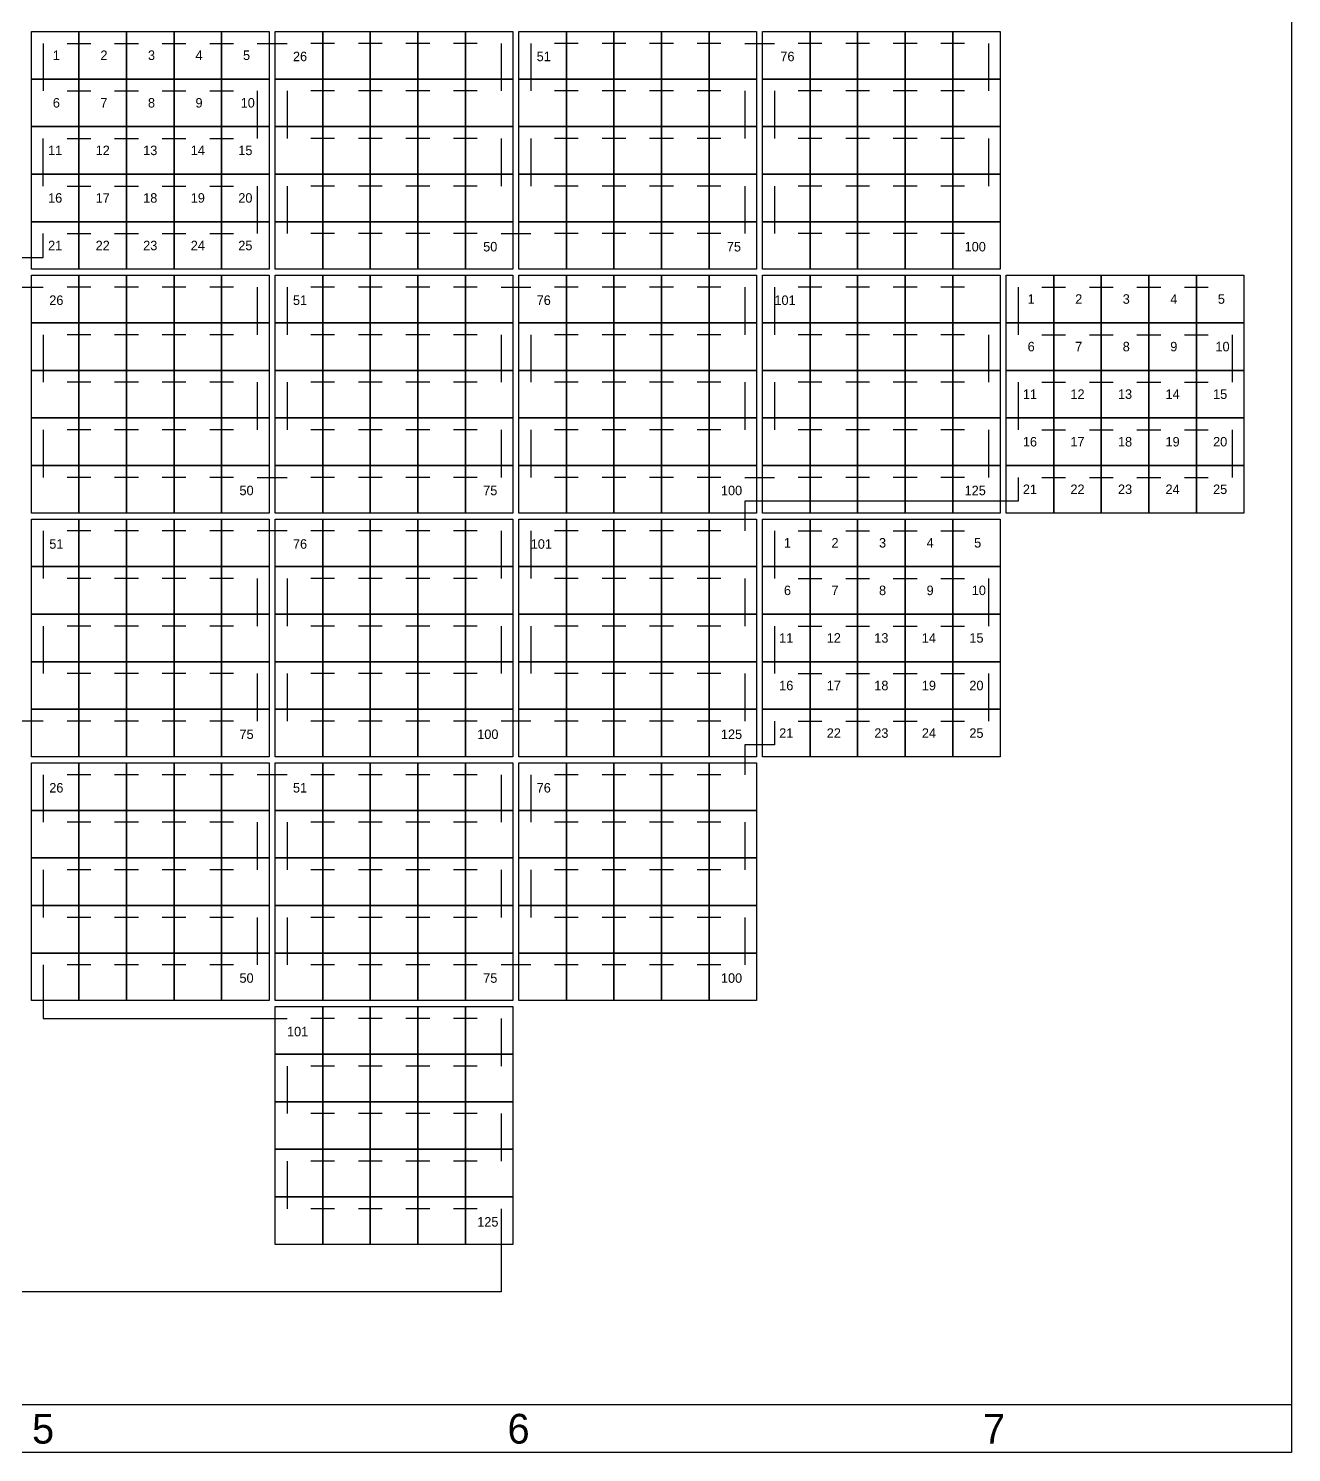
# Model space of a CAD drawing. Extents: x 100 to 385, y 110 to 290.
# Drawn here: x 278.8 to 385, y 110 to 229.8 of the extents above; entities that cross this region are included whole.
import ezdxf

# ---------------------------------------------------------------- set-up
doc = ezdxf.new("R2010")
doc.units = 0
doc.header["$LTSCALE"] = 0.2
doc.layers.add('RAHMEN', color=5, linetype='CONTINUOUS')
doc.layers.add('SIGNAL', color=7, linetype='CONTINUOUS')

# ---------------------------------------------------------------- blocks, each defined once
blk = doc.blocks.new('RAHMEN4Q')
at = {"layer": 'RAHMEN'}
for p, q in [((285, 180), (285, 0)), ((285, 4), (4, 4)), ((285, 0), (0, 0))]:
    blk.add_line(p, q, dxfattribs=at)
for s, p in [('5', (179.05, 0.75)), ('6', (219.05, 0.75)), ('7', (259.05, 0.75))]:
    blk.add_text(s, height=2.5, dxfattribs=at).set_placement(p)

msp = doc.modelspace()

# ---------------------------------------------------------------- linework, layer by layer
at = {"layer": 'SIGNAL', "color": 6, "lineweight": 30}
for p, q in [((280, 228.5), (280, 224.5)), ((282, 228.5), (284, 228.5)), ((286, 228.5), (288, 228.5)), ((290, 228.5), (292, 228.5)), ((294, 228.5), (296, 228.5)), ((298, 228.5), (300.5, 228.5)), ((304.5, 228.5), (302.5, 228.5)), ((308.5, 228.5), (306.5, 228.5)), ((312.5, 228.5), (310.5, 228.5)), ((316.5, 228.5), (314.5, 228.5)), ((318.5, 228.5), (318.5, 224.5)), ((321, 228.5), (321, 224.5)), ((325, 228.5), (323, 228.5)), ((329, 228.5), (327, 228.5)), ((333, 228.5), (331, 228.5)), ((337, 228.5), (335, 228.5)), ((339, 228.5), (341.5, 228.5)), ((345.5, 228.5), (343.5, 228.5)), ((349.5, 228.5), (347.5, 228.5)), ((353.5, 228.5), (351.5, 228.5)), ((357.5, 228.5), (355.5, 228.5)), ((359.5, 228.5), (359.5, 224.5)), ((282, 224.5), (284, 224.5)), ((286, 224.5), (288, 224.5)), ((290, 224.5), (292, 224.5)), ((294, 224.5), (296, 224.5)), ((298, 224.5), (298, 220.5)), ((300.5, 224.5), (300.5, 220.5)), ((304.5, 224.5), (302.5, 224.5)), ((308.5, 224.5), (306.5, 224.5)), ((312.5, 224.5), (310.5, 224.5)), ((316.5, 224.5), (314.5, 224.5)), ((325, 224.5), (323, 224.5)), ((329, 224.5), (327, 224.5)), ((333, 224.5), (331, 224.5)), ((337, 224.5), (335, 224.5)), ((339, 224.5), (339, 220.5)), ((341.5, 224.5), (341.5, 220.5)), ((345.5, 224.5), (343.5, 224.5)), ((349.5, 224.5), (347.5, 224.5)), ((353.5, 224.5), (351.5, 224.5)), ((357.5, 224.5), (355.5, 224.5)), ((280, 216.5), (280, 220.5)), ((282, 220.5), (284, 220.5)), ((286, 220.5), (288, 220.5)), ((290, 220.5), (292, 220.5)), ((294, 220.5), (296, 220.5)), ((304.5, 220.5), (302.5, 220.5)), ((308.5, 220.5), (306.5, 220.5)), ((312.5, 220.5), (310.5, 220.5)), ((316.5, 220.5), (314.5, 220.5)), ((318.5, 220.5), (318.5, 216.5)), ((321, 220.5), (321, 216.5)), ((325, 220.5), (323, 220.5)), ((329, 220.5), (327, 220.5)), ((333, 220.5), (331, 220.5)), ((337, 220.5), (335, 220.5)), ((345.5, 220.5), (343.5, 220.5)), ((349.5, 220.5), (347.5, 220.5)), ((353.5, 220.5), (351.5, 220.5)), ((357.5, 220.5), (355.5, 220.5)), ((359.5, 220.5), (359.5, 216.5)), ((282, 216.5), (284, 216.5)), ((286, 216.5), (288, 216.5)), ((290, 216.5), (292, 216.5)), ((294, 216.5), (296, 216.5)), ((298, 216.5), (298, 212.5)), ((300.5, 216.5), (300.5, 212.5)), ((304.5, 216.5), (302.5, 216.5)), ((308.5, 216.5), (306.5, 216.5)), ((312.5, 216.5), (310.5, 216.5)), ((316.5, 216.5), (314.5, 216.5)), ((325, 216.5), (323, 216.5)), ((329, 216.5), (327, 216.5)), ((333, 216.5), (331, 216.5)), ((337, 216.5), (335, 216.5)), ((339, 216.5), (339, 212.5)), ((341.5, 216.5), (341.5, 212.5)), ((345.5, 216.5), (343.5, 216.5)), ((349.5, 216.5), (347.5, 216.5)), ((353.5, 216.5), (351.5, 216.5)), ((357.5, 216.5), (355.5, 216.5)), ((280, 210.5), (280, 212.5)), ((282, 212.5), (284, 212.5)), ((286, 212.5), (288, 212.5)), ((290, 212.5), (292, 212.5)), ((294, 212.5), (296, 212.5)), ((304.5, 212.5), (302.5, 212.5)), ((308.5, 212.5), (306.5, 212.5)), ((312.5, 212.5), (310.5, 212.5)), ((316.5, 212.5), (314.5, 212.5)), ((318.5, 212.5), (321, 212.5)), ((325, 212.5), (323, 212.5)), ((329, 212.5), (327, 212.5)), ((333, 212.5), (331, 212.5)), ((337, 212.5), (335, 212.5)), ((345.5, 212.5), (343.5, 212.5)), ((349.5, 212.5), (347.5, 212.5)), ((353.5, 212.5), (351.5, 212.5)), ((357.5, 212.5), (355.5, 212.5)), ((257, 210.5), (280, 210.5))]:
    msp.add_line(p, q, dxfattribs=at)
at = {"layer": 'SIGNAL', "color": 3, "lineweight": 30}
for p, q in [((277.5, 208), (280, 208)), ((284, 208), (282, 208)), ((288, 208), (286, 208)), ((292, 208), (290, 208)), ((296, 208), (294, 208)), ((298, 208), (298, 204)), ((300.5, 208), (300.5, 204)), ((304.5, 208), (302.5, 208)), ((308.5, 208), (306.5, 208)), ((312.5, 208), (310.5, 208)), ((316.5, 208), (314.5, 208)), ((318.5, 208), (321, 208)), ((325, 208), (323, 208)), ((329, 208), (327, 208)), ((333, 208), (331, 208)), ((337, 208), (335, 208)), ((339, 208), (339, 204)), ((341.5, 208), (341.5, 204)), ((345.5, 208), (343.5, 208)), ((349.5, 208), (347.5, 208)), ((353.5, 208), (351.5, 208)), ((357.5, 208), (355.5, 208)), ((280, 204), (280, 200)), ((284, 204), (282, 204)), ((288, 204), (286, 204)), ((292, 204), (290, 204)), ((296, 204), (294, 204)), ((304.5, 204), (302.5, 204)), ((308.5, 204), (306.5, 204)), ((312.5, 204), (310.5, 204)), ((316.5, 204), (314.5, 204)), ((318.5, 204), (318.5, 200)), ((321, 204), (321, 200)), ((325, 204), (323, 204)), ((329, 204), (327, 204)), ((333, 204), (331, 204)), ((337, 204), (335, 204)), ((345.5, 204), (343.5, 204)), ((349.5, 204), (347.5, 204)), ((353.5, 204), (351.5, 204)), ((357.5, 204), (355.5, 204)), ((359.5, 204), (359.5, 200)), ((284, 200), (282, 200)), ((288, 200), (286, 200)), ((292, 200), (290, 200)), ((296, 200), (294, 200)), ((298, 200), (298, 196)), ((300.5, 200), (300.5, 196)), ((304.5, 200), (302.5, 200)), ((308.5, 200), (306.5, 200)), ((312.5, 200), (310.5, 200)), ((316.5, 200), (314.5, 200)), ((325, 200), (323, 200)), ((329, 200), (327, 200)), ((333, 200), (331, 200)), ((337, 200), (335, 200)), ((339, 200), (339, 196)), ((341.5, 200), (341.5, 196)), ((345.5, 200), (343.5, 200)), ((349.5, 200), (347.5, 200)), ((353.5, 200), (351.5, 200)), ((357.5, 200), (355.5, 200)), ((280, 196), (280, 192)), ((284, 196), (282, 196)), ((288, 196), (286, 196)), ((292, 196), (290, 196)), ((296, 196), (294, 196)), ((304.5, 196), (302.5, 196)), ((308.5, 196), (306.5, 196)), ((312.5, 196), (310.5, 196)), ((316.5, 196), (314.5, 196)), ((318.5, 196), (318.5, 192)), ((321, 196), (321, 192)), ((325, 196), (323, 196)), ((329, 196), (327, 196)), ((333, 196), (331, 196)), ((337, 196), (335, 196)), ((345.5, 196), (343.5, 196)), ((349.5, 196), (347.5, 196)), ((353.5, 196), (351.5, 196)), ((357.5, 196), (355.5, 196)), ((359.5, 196), (359.5, 192)), ((284, 192), (282, 192)), ((288, 192), (286, 192)), ((292, 192), (290, 192)), ((296, 192), (294, 192)), ((298, 192), (300.5, 192)), ((304.5, 192), (302.5, 192)), ((308.5, 192), (306.5, 192)), ((312.5, 192), (310.5, 192)), ((316.5, 192), (314.5, 192)), ((325, 192), (323, 192)), ((329, 192), (327, 192)), ((333, 192), (331, 192)), ((337, 192), (335, 192)), ((339, 192), (341.5, 192)), ((345.5, 192), (343.5, 192)), ((349.5, 192), (347.5, 192)), ((353.5, 192), (351.5, 192)), ((357.5, 192), (355.5, 192))]:
    msp.add_line(p, q, dxfattribs=at)
at = {"layer": 'SIGNAL', "color": 5, "lineweight": 30}
for p, q in [((362, 208), (362, 204)), ((364, 208), (366, 208)), ((368, 208), (370, 208)), ((372, 208), (374, 208)), ((376, 208), (378, 208)), ((364, 204), (366, 204)), ((368, 204), (370, 204)), ((372, 204), (374, 204)), ((376, 204), (378, 204)), ((380, 204), (380, 200)), ((362, 200), (362, 196)), ((364, 200), (366, 200)), ((368, 200), (370, 200)), ((372, 200), (374, 200)), ((376, 200), (378, 200)), ((364, 196), (366, 196)), ((368, 196), (370, 196)), ((372, 196), (374, 196)), ((376, 196), (378, 196)), ((380, 196), (380, 192)), ((362, 192), (362, 190)), ((364, 192), (366, 192)), ((368, 192), (370, 192)), ((372, 192), (374, 192)), ((376, 192), (378, 192)), ((362, 190), (339, 190)), ((339, 190), (339, 187.5)), ((280, 187.5), (280, 183.5)), ((284, 187.5), (282, 187.5)), ((288, 187.5), (286, 187.5)), ((292, 187.5), (290, 187.5)), ((296, 187.5), (294, 187.5)), ((300.5, 187.5), (298, 187.5)), ((304.5, 187.5), (302.5, 187.5)), ((308.5, 187.5), (306.5, 187.5)), ((312.5, 187.5), (310.5, 187.5)), ((316.5, 187.5), (314.5, 187.5)), ((318.5, 187.5), (318.5, 183.5)), ((321, 187.5), (321, 183.5)), ((325, 187.5), (323, 187.5)), ((329, 187.5), (327, 187.5)), ((333, 187.5), (331, 187.5)), ((337, 187.5), (335, 187.5)), ((284, 183.5), (282, 183.5)), ((288, 183.5), (286, 183.5)), ((292, 183.5), (290, 183.5)), ((296, 183.5), (294, 183.5)), ((298, 183.5), (298, 179.5)), ((300.5, 183.5), (300.5, 179.5)), ((304.5, 183.5), (302.5, 183.5)), ((308.5, 183.5), (306.5, 183.5)), ((312.5, 183.5), (310.5, 183.5)), ((316.5, 183.5), (314.5, 183.5)), ((325, 183.5), (323, 183.5)), ((329, 183.5), (327, 183.5)), ((333, 183.5), (331, 183.5)), ((337, 183.5), (335, 183.5)), ((339, 183.5), (339, 179.5)), ((280, 179.5), (280, 175.5)), ((284, 179.5), (282, 179.5)), ((288, 179.5), (286, 179.5)), ((292, 179.5), (290, 179.5)), ((296, 179.5), (294, 179.5)), ((304.5, 179.5), (302.5, 179.5)), ((308.5, 179.5), (306.5, 179.5)), ((312.5, 179.5), (310.5, 179.5)), ((316.5, 179.5), (314.5, 179.5)), ((318.5, 179.5), (318.5, 175.5)), ((321, 179.5), (321, 175.5)), ((325, 179.5), (323, 179.5)), ((329, 179.5), (327, 179.5)), ((333, 179.5), (331, 179.5)), ((337, 179.5), (335, 179.5)), ((284, 175.5), (282, 175.5)), ((288, 175.5), (286, 175.5)), ((292, 175.5), (290, 175.5)), ((296, 175.5), (294, 175.5)), ((298, 175.5), (298, 171.5)), ((300.5, 175.5), (300.5, 171.5)), ((304.5, 175.5), (302.5, 175.5)), ((308.5, 175.5), (306.5, 175.5)), ((312.5, 175.5), (310.5, 175.5)), ((316.5, 175.5), (314.5, 175.5)), ((325, 175.5), (323, 175.5)), ((329, 175.5), (327, 175.5)), ((333, 175.5), (331, 175.5)), ((337, 175.5), (335, 175.5)), ((339, 175.5), (339, 171.5)), ((280, 171.5), (277.5, 171.5)), ((284, 171.5), (282, 171.5)), ((288, 171.5), (286, 171.5)), ((292, 171.5), (290, 171.5)), ((296, 171.5), (294, 171.5)), ((304.5, 171.5), (302.5, 171.5)), ((308.5, 171.5), (306.5, 171.5)), ((312.5, 171.5), (310.5, 171.5)), ((316.5, 171.5), (314.5, 171.5)), ((321, 171.5), (318.5, 171.5)), ((325, 171.5), (323, 171.5)), ((329, 171.5), (327, 171.5)), ((333, 171.5), (331, 171.5)), ((337, 171.5), (335, 171.5))]:
    msp.add_line(p, q, dxfattribs=at)
at = {"layer": 'SIGNAL', "color": 4, "lineweight": 30}
for p, q in [((341.5, 187.5), (341.5, 183.5)), ((343.5, 187.5), (345.5, 187.5)), ((347.5, 187.5), (349.5, 187.5)), ((351.5, 187.5), (353.5, 187.5)), ((355.5, 187.5), (357.5, 187.5)), ((343.5, 183.5), (345.5, 183.5)), ((347.5, 183.5), (349.5, 183.5)), ((351.5, 183.5), (353.5, 183.5)), ((355.5, 183.5), (357.5, 183.5)), ((359.5, 183.5), (359.5, 179.5)), ((341.5, 179.5), (341.5, 175.5)), ((343.5, 179.5), (345.5, 179.5)), ((347.5, 179.5), (349.5, 179.5)), ((351.5, 179.5), (353.5, 179.5)), ((355.5, 179.5), (357.5, 179.5)), ((343.5, 175.5), (345.5, 175.5)), ((347.5, 175.5), (349.5, 175.5)), ((351.5, 175.5), (353.5, 175.5)), ((355.5, 175.5), (357.5, 175.5)), ((359.5, 175.5), (359.5, 171.5)), ((341.5, 171.5), (341.5, 169.5)), ((343.5, 171.5), (345.5, 171.5)), ((347.5, 171.5), (349.5, 171.5)), ((351.5, 171.5), (353.5, 171.5)), ((355.5, 171.5), (357.5, 171.5)), ((341.5, 169.5), (339, 169.5)), ((339, 169.5), (339, 167)), ((280, 167), (280, 163)), ((284, 167), (282, 167)), ((288, 167), (286, 167)), ((292, 167), (290, 167)), ((296, 167), (294, 167)), ((300.5, 167), (298, 167)), ((304.5, 167), (302.5, 167)), ((308.5, 167), (306.5, 167)), ((312.5, 167), (310.5, 167)), ((316.5, 167), (314.5, 167)), ((318.5, 167), (318.5, 163)), ((321, 167), (321, 163)), ((325, 167), (323, 167)), ((329, 167), (327, 167)), ((333, 167), (331, 167)), ((337, 167), (335, 167)), ((284, 163), (282, 163)), ((288, 163), (286, 163)), ((292, 163), (290, 163)), ((296, 163), (294, 163)), ((298, 163), (298, 159)), ((300.5, 163), (300.5, 159)), ((304.5, 163), (302.5, 163)), ((308.5, 163), (306.5, 163)), ((312.5, 163), (310.5, 163)), ((316.5, 163), (314.5, 163)), ((325, 163), (323, 163)), ((329, 163), (327, 163)), ((333, 163), (331, 163)), ((337, 163), (335, 163)), ((339, 163), (339, 159)), ((280, 159), (280, 155)), ((284, 159), (282, 159)), ((288, 159), (286, 159)), ((292, 159), (290, 159)), ((296, 159), (294, 159)), ((304.5, 159), (302.5, 159)), ((308.5, 159), (306.5, 159)), ((312.5, 159), (310.5, 159)), ((316.5, 159), (314.5, 159)), ((318.5, 159), (318.5, 155)), ((321, 159), (321, 155)), ((325, 159), (323, 159)), ((329, 159), (327, 159)), ((333, 159), (331, 159)), ((337, 159), (335, 159)), ((284, 155), (282, 155)), ((288, 155), (286, 155)), ((292, 155), (290, 155)), ((296, 155), (294, 155)), ((298, 155), (298, 151)), ((300.5, 155), (300.5, 151)), ((304.5, 155), (302.5, 155)), ((308.5, 155), (306.5, 155)), ((312.5, 155), (310.5, 155)), ((316.5, 155), (314.5, 155)), ((325, 155), (323, 155)), ((329, 155), (327, 155)), ((333, 155), (331, 155)), ((337, 155), (335, 155)), ((339, 155), (339, 151)), ((280, 151), (280, 146.5)), ((284, 151), (282, 151)), ((288, 151), (286, 151)), ((292, 151), (290, 151)), ((296, 151), (294, 151)), ((304.5, 151), (302.5, 151)), ((308.5, 151), (306.5, 151)), ((312.5, 151), (310.5, 151)), ((316.5, 151), (314.5, 151)), ((321, 151), (318.5, 151)), ((325, 151), (323, 151)), ((329, 151), (327, 151)), ((333, 151), (331, 151)), ((337, 151), (335, 151)), ((280, 146.5), (300.5, 146.5)), ((304.5, 146.5), (302.5, 146.5)), ((308.5, 146.5), (306.5, 146.5)), ((312.5, 146.5), (310.5, 146.5)), ((316.5, 146.5), (314.5, 146.5)), ((318.5, 146.5), (318.5, 142.5)), ((300.5, 142.5), (300.5, 138.5)), ((304.5, 142.5), (302.5, 142.5)), ((308.5, 142.5), (306.5, 142.5)), ((312.5, 142.5), (310.5, 142.5)), ((316.5, 142.5), (314.5, 142.5)), ((304.5, 138.5), (302.5, 138.5)), ((308.5, 138.5), (306.5, 138.5)), ((312.5, 138.5), (310.5, 138.5)), ((316.5, 138.5), (314.5, 138.5)), ((318.5, 138.5), (318.5, 134.5)), ((300.5, 134.5), (300.5, 130.5)), ((304.5, 134.5), (302.5, 134.5)), ((308.5, 134.5), (306.5, 134.5)), ((312.5, 134.5), (310.5, 134.5)), ((316.5, 134.5), (314.5, 134.5)), ((304.5, 130.5), (302.5, 130.5)), ((308.5, 130.5), (306.5, 130.5)), ((312.5, 130.5), (310.5, 130.5)), ((316.5, 130.5), (314.5, 130.5)), ((318.5, 130.5), (318.5, 123.5)), ((318.5, 123.5), (257, 123.5))]:
    msp.add_line(p, q, dxfattribs=at)
at = {"layer": 'SIGNAL', "lineweight": 30}
for points in [[(279, 229.5), (283, 229.5), (283, 225.5), (279, 225.5)], [(283, 229.5), (287, 229.5), (287, 225.5), (283, 225.5)], [(287, 229.5), (291, 229.5), (291, 225.5), (287, 225.5)], [(291, 229.5), (295, 229.5), (295, 225.5), (291, 225.5)], [(295, 229.5), (299, 229.5), (299, 225.5), (295, 225.5)], [(299.5, 229.5), (303.5, 229.5), (303.5, 225.5), (299.5, 225.5)], [(303.5, 229.5), (307.5, 229.5), (307.5, 225.5), (303.5, 225.5)], [(307.5, 229.5), (311.5, 229.5), (311.5, 225.5), (307.5, 225.5)], [(311.5, 229.5), (315.5, 229.5), (315.5, 225.5), (311.5, 225.5)], [(315.5, 229.5), (319.5, 229.5), (319.5, 225.5), (315.5, 225.5)], [(320, 229.5), (324, 229.5), (324, 225.5), (320, 225.5)], [(324, 229.5), (328, 229.5), (328, 225.5), (324, 225.5)], [(328, 229.5), (332, 229.5), (332, 225.5), (328, 225.5)], [(332, 229.5), (336, 229.5), (336, 225.5), (332, 225.5)], [(336, 229.5), (340, 229.5), (340, 225.5), (336, 225.5)], [(340.5, 229.5), (344.5, 229.5), (344.5, 225.5), (340.5, 225.5)], [(344.5, 229.5), (348.5, 229.5), (348.5, 225.5), (344.5, 225.5)], [(348.5, 229.5), (352.5, 229.5), (352.5, 225.5), (348.5, 225.5)], [(352.5, 229.5), (356.5, 229.5), (356.5, 225.5), (352.5, 225.5)], [(356.5, 229.5), (360.5, 229.5), (360.5, 225.5), (356.5, 225.5)], [(279, 225.5), (283, 225.5), (283, 221.5), (279, 221.5)], [(283, 225.5), (287, 225.5), (287, 221.5), (283, 221.5)], [(287, 225.5), (291, 225.5), (291, 221.5), (287, 221.5)], [(291, 225.5), (295, 225.5), (295, 221.5), (291, 221.5)], [(295, 225.5), (299, 225.5), (299, 221.5), (295, 221.5)], [(299.5, 225.5), (303.5, 225.5), (303.5, 221.5), (299.5, 221.5)], [(303.5, 225.5), (307.5, 225.5), (307.5, 221.5), (303.5, 221.5)], [(307.5, 225.5), (311.5, 225.5), (311.5, 221.5), (307.5, 221.5)], [(311.5, 225.5), (315.5, 225.5), (315.5, 221.5), (311.5, 221.5)], [(315.5, 225.5), (319.5, 225.5), (319.5, 221.5), (315.5, 221.5)], [(320, 225.5), (324, 225.5), (324, 221.5), (320, 221.5)], [(324, 225.5), (328, 225.5), (328, 221.5), (324, 221.5)], [(328, 225.5), (332, 225.5), (332, 221.5), (328, 221.5)], [(332, 225.5), (336, 225.5), (336, 221.5), (332, 221.5)], [(336, 225.5), (340, 225.5), (340, 221.5), (336, 221.5)], [(340.5, 225.5), (344.5, 225.5), (344.5, 221.5), (340.5, 221.5)], [(344.5, 225.5), (348.5, 225.5), (348.5, 221.5), (344.5, 221.5)], [(348.5, 225.5), (352.5, 225.5), (352.5, 221.5), (348.5, 221.5)], [(352.5, 225.5), (356.5, 225.5), (356.5, 221.5), (352.5, 221.5)], [(356.5, 225.5), (360.5, 225.5), (360.5, 221.5), (356.5, 221.5)], [(279, 221.5), (283, 221.5), (283, 217.5), (279, 217.5)], [(283, 221.5), (287, 221.5), (287, 217.5), (283, 217.5)], [(287, 221.5), (291, 221.5), (291, 217.5), (287, 217.5)], [(291, 221.5), (295, 221.5), (295, 217.5), (291, 217.5)], [(295, 221.5), (299, 221.5), (299, 217.5), (295, 217.5)], [(299.5, 221.5), (303.5, 221.5), (303.5, 217.5), (299.5, 217.5)], [(303.5, 221.5), (307.5, 221.5), (307.5, 217.5), (303.5, 217.5)], [(307.5, 221.5), (311.5, 221.5), (311.5, 217.5), (307.5, 217.5)], [(311.5, 221.5), (315.5, 221.5), (315.5, 217.5), (311.5, 217.5)], [(315.5, 221.5), (319.5, 221.5), (319.5, 217.5), (315.5, 217.5)], [(320, 221.5), (324, 221.5), (324, 217.5), (320, 217.5)], [(324, 221.5), (328, 221.5), (328, 217.5), (324, 217.5)], [(328, 221.5), (332, 221.5), (332, 217.5), (328, 217.5)], [(332, 221.5), (336, 221.5), (336, 217.5), (332, 217.5)], [(336, 221.5), (340, 221.5), (340, 217.5), (336, 217.5)], [(340.5, 221.5), (344.5, 221.5), (344.5, 217.5), (340.5, 217.5)], [(344.5, 221.5), (348.5, 221.5), (348.5, 217.5), (344.5, 217.5)], [(348.5, 221.5), (352.5, 221.5), (352.5, 217.5), (348.5, 217.5)], [(352.5, 221.5), (356.5, 221.5), (356.5, 217.5), (352.5, 217.5)], [(356.5, 221.5), (360.5, 221.5), (360.5, 217.5), (356.5, 217.5)], [(279, 217.5), (283, 217.5), (283, 213.5), (279, 213.5)], [(283, 217.5), (287, 217.5), (287, 213.5), (283, 213.5)], [(287, 217.5), (291, 217.5), (291, 213.5), (287, 213.5)], [(291, 217.5), (295, 217.5), (295, 213.5), (291, 213.5)], [(295, 217.5), (299, 217.5), (299, 213.5), (295, 213.5)], [(299.5, 217.5), (303.5, 217.5), (303.5, 213.5), (299.5, 213.5)], [(303.5, 217.5), (307.5, 217.5), (307.5, 213.5), (303.5, 213.5)], [(307.5, 217.5), (311.5, 217.5), (311.5, 213.5), (307.5, 213.5)], [(311.5, 217.5), (315.5, 217.5), (315.5, 213.5), (311.5, 213.5)], [(315.5, 217.5), (319.5, 217.5), (319.5, 213.5), (315.5, 213.5)], [(320, 217.5), (324, 217.5), (324, 213.5), (320, 213.5)], [(324, 217.5), (328, 217.5), (328, 213.5), (324, 213.5)], [(328, 217.5), (332, 217.5), (332, 213.5), (328, 213.5)], [(332, 217.5), (336, 217.5), (336, 213.5), (332, 213.5)], [(336, 217.5), (340, 217.5), (340, 213.5), (336, 213.5)], [(340.5, 217.5), (344.5, 217.5), (344.5, 213.5), (340.5, 213.5)], [(344.5, 217.5), (348.5, 217.5), (348.5, 213.5), (344.5, 213.5)], [(348.5, 217.5), (352.5, 217.5), (352.5, 213.5), (348.5, 213.5)], [(352.5, 217.5), (356.5, 217.5), (356.5, 213.5), (352.5, 213.5)], [(356.5, 217.5), (360.5, 217.5), (360.5, 213.5), (356.5, 213.5)], [(279, 213.5), (283, 213.5), (283, 209.5), (279, 209.5)], [(283, 213.5), (287, 213.5), (287, 209.5), (283, 209.5)], [(287, 213.5), (291, 213.5), (291, 209.5), (287, 209.5)], [(291, 213.5), (295, 213.5), (295, 209.5), (291, 209.5)], [(295, 213.5), (299, 213.5), (299, 209.5), (295, 209.5)], [(299.5, 213.5), (303.5, 213.5), (303.5, 209.5), (299.5, 209.5)], [(303.5, 213.5), (307.5, 213.5), (307.5, 209.5), (303.5, 209.5)], [(307.5, 213.5), (311.5, 213.5), (311.5, 209.5), (307.5, 209.5)], [(311.5, 213.5), (315.5, 213.5), (315.5, 209.5), (311.5, 209.5)], [(315.5, 213.5), (319.5, 213.5), (319.5, 209.5), (315.5, 209.5)], [(320, 213.5), (324, 213.5), (324, 209.5), (320, 209.5)], [(324, 213.5), (328, 213.5), (328, 209.5), (324, 209.5)], [(328, 213.5), (332, 213.5), (332, 209.5), (328, 209.5)], [(332, 213.5), (336, 213.5), (336, 209.5), (332, 209.5)], [(336, 213.5), (340, 213.5), (340, 209.5), (336, 209.5)], [(340.5, 213.5), (344.5, 213.5), (344.5, 209.5), (340.5, 209.5)], [(344.5, 213.5), (348.5, 213.5), (348.5, 209.5), (344.5, 209.5)], [(348.5, 213.5), (352.5, 213.5), (352.5, 209.5), (348.5, 209.5)], [(352.5, 213.5), (356.5, 213.5), (356.5, 209.5), (352.5, 209.5)], [(356.5, 213.5), (360.5, 213.5), (360.5, 209.5), (356.5, 209.5)], [(279, 209), (283, 209), (283, 205), (279, 205)], [(283, 209), (287, 209), (287, 205), (283, 205)], [(287, 209), (291, 209), (291, 205), (287, 205)], [(291, 209), (295, 209), (295, 205), (291, 205)], [(295, 209), (299, 209), (299, 205), (295, 205)], [(299.5, 209), (303.5, 209), (303.5, 205), (299.5, 205)], [(303.5, 209), (307.5, 209), (307.5, 205), (303.5, 205)], [(307.5, 209), (311.5, 209), (311.5, 205), (307.5, 205)], [(311.5, 209), (315.5, 209), (315.5, 205), (311.5, 205)], [(315.5, 209), (319.5, 209), (319.5, 205), (315.5, 205)], [(320, 209), (324, 209), (324, 205), (320, 205)], [(324, 209), (328, 209), (328, 205), (324, 205)], [(328, 209), (332, 209), (332, 205), (328, 205)], [(332, 209), (336, 209), (336, 205), (332, 205)], [(336, 209), (340, 209), (340, 205), (336, 205)], [(340.5, 209), (344.5, 209), (344.5, 205), (340.5, 205)], [(344.5, 209), (348.5, 209), (348.5, 205), (344.5, 205)], [(348.5, 209), (352.5, 209), (352.5, 205), (348.5, 205)], [(352.5, 209), (356.5, 209), (356.5, 205), (352.5, 205)], [(356.5, 209), (360.5, 209), (360.5, 205), (356.5, 205)], [(361, 209), (365, 209), (365, 205), (361, 205)], [(365, 209), (369, 209), (369, 205), (365, 205)], [(369, 209), (373, 209), (373, 205), (369, 205)], [(373, 209), (377, 209), (377, 205), (373, 205)], [(377, 209), (381, 209), (381, 205), (377, 205)], [(279, 205), (283, 205), (283, 201), (279, 201)], [(283, 205), (287, 205), (287, 201), (283, 201)], [(287, 205), (291, 205), (291, 201), (287, 201)], [(291, 205), (295, 205), (295, 201), (291, 201)], [(295, 205), (299, 205), (299, 201), (295, 201)], [(299.5, 205), (303.5, 205), (303.5, 201), (299.5, 201)], [(303.5, 205), (307.5, 205), (307.5, 201), (303.5, 201)], [(307.5, 205), (311.5, 205), (311.5, 201), (307.5, 201)], [(311.5, 205), (315.5, 205), (315.5, 201), (311.5, 201)], [(315.5, 205), (319.5, 205), (319.5, 201), (315.5, 201)], [(320, 205), (324, 205), (324, 201), (320, 201)], [(324, 205), (328, 205), (328, 201), (324, 201)], [(328, 205), (332, 205), (332, 201), (328, 201)], [(332, 205), (336, 205), (336, 201), (332, 201)], [(336, 205), (340, 205), (340, 201), (336, 201)], [(340.5, 205), (344.5, 205), (344.5, 201), (340.5, 201)], [(344.5, 205), (348.5, 205), (348.5, 201), (344.5, 201)], [(348.5, 205), (352.5, 205), (352.5, 201), (348.5, 201)], [(352.5, 205), (356.5, 205), (356.5, 201), (352.5, 201)], [(356.5, 205), (360.5, 205), (360.5, 201), (356.5, 201)], [(361, 205), (365, 205), (365, 201), (361, 201)], [(365, 205), (369, 205), (369, 201), (365, 201)], [(369, 205), (373, 205), (373, 201), (369, 201)], [(373, 205), (377, 205), (377, 201), (373, 201)], [(377, 205), (381, 205), (381, 201), (377, 201)], [(279, 201), (283, 201), (283, 197), (279, 197)], [(283, 201), (287, 201), (287, 197), (283, 197)], [(287, 201), (291, 201), (291, 197), (287, 197)], [(291, 201), (295, 201), (295, 197), (291, 197)], [(295, 201), (299, 201), (299, 197), (295, 197)], [(299.5, 201), (303.5, 201), (303.5, 197), (299.5, 197)], [(303.5, 201), (307.5, 201), (307.5, 197), (303.5, 197)], [(307.5, 201), (311.5, 201), (311.5, 197), (307.5, 197)], [(311.5, 201), (315.5, 201), (315.5, 197), (311.5, 197)], [(315.5, 201), (319.5, 201), (319.5, 197), (315.5, 197)], [(320, 201), (324, 201), (324, 197), (320, 197)], [(324, 201), (328, 201), (328, 197), (324, 197)], [(328, 201), (332, 201), (332, 197), (328, 197)], [(332, 201), (336, 201), (336, 197), (332, 197)], [(336, 201), (340, 201), (340, 197), (336, 197)], [(340.5, 201), (344.5, 201), (344.5, 197), (340.5, 197)], [(344.5, 201), (348.5, 201), (348.5, 197), (344.5, 197)], [(348.5, 201), (352.5, 201), (352.5, 197), (348.5, 197)], [(352.5, 201), (356.5, 201), (356.5, 197), (352.5, 197)], [(356.5, 201), (360.5, 201), (360.5, 197), (356.5, 197)], [(361, 201), (365, 201), (365, 197), (361, 197)], [(365, 201), (369, 201), (369, 197), (365, 197)], [(369, 201), (373, 201), (373, 197), (369, 197)], [(373, 201), (377, 201), (377, 197), (373, 197)], [(377, 201), (381, 201), (381, 197), (377, 197)], [(279, 197), (283, 197), (283, 193), (279, 193)], [(283, 197), (287, 197), (287, 193), (283, 193)], [(287, 197), (291, 197), (291, 193), (287, 193)], [(291, 197), (295, 197), (295, 193), (291, 193)], [(295, 197), (299, 197), (299, 193), (295, 193)], [(299.5, 197), (303.5, 197), (303.5, 193), (299.5, 193)], [(303.5, 197), (307.5, 197), (307.5, 193), (303.5, 193)], [(307.5, 197), (311.5, 197), (311.5, 193), (307.5, 193)], [(311.5, 197), (315.5, 197), (315.5, 193), (311.5, 193)], [(315.5, 197), (319.5, 197), (319.5, 193), (315.5, 193)], [(320, 197), (324, 197), (324, 193), (320, 193)], [(324, 197), (328, 197), (328, 193), (324, 193)], [(328, 197), (332, 197), (332, 193), (328, 193)], [(332, 197), (336, 197), (336, 193), (332, 193)], [(336, 197), (340, 197), (340, 193), (336, 193)], [(340.5, 197), (344.5, 197), (344.5, 193), (340.5, 193)], [(344.5, 197), (348.5, 197), (348.5, 193), (344.5, 193)], [(348.5, 197), (352.5, 197), (352.5, 193), (348.5, 193)], [(352.5, 197), (356.5, 197), (356.5, 193), (352.5, 193)], [(356.5, 197), (360.5, 197), (360.5, 193), (356.5, 193)], [(361, 197), (365, 197), (365, 193), (361, 193)], [(365, 197), (369, 197), (369, 193), (365, 193)], [(369, 197), (373, 197), (373, 193), (369, 193)], [(373, 197), (377, 197), (377, 193), (373, 193)], [(377, 197), (381, 197), (381, 193), (377, 193)], [(279, 193), (283, 193), (283, 189), (279, 189)], [(283, 193), (287, 193), (287, 189), (283, 189)], [(287, 193), (291, 193), (291, 189), (287, 189)], [(291, 193), (295, 193), (295, 189), (291, 189)], [(295, 193), (299, 193), (299, 189), (295, 189)], [(299.5, 193), (303.5, 193), (303.5, 189), (299.5, 189)], [(303.5, 193), (307.5, 193), (307.5, 189), (303.5, 189)], [(307.5, 193), (311.5, 193), (311.5, 189), (307.5, 189)], [(311.5, 193), (315.5, 193), (315.5, 189), (311.5, 189)], [(315.5, 193), (319.5, 193), (319.5, 189), (315.5, 189)], [(320, 193), (324, 193), (324, 189), (320, 189)], [(324, 193), (328, 193), (328, 189), (324, 189)], [(328, 193), (332, 193), (332, 189), (328, 189)], [(332, 193), (336, 193), (336, 189), (332, 189)], [(336, 193), (340, 193), (340, 189), (336, 189)], [(340.5, 193), (344.5, 193), (344.5, 189), (340.5, 189)], [(344.5, 193), (348.5, 193), (348.5, 189), (344.5, 189)], [(348.5, 193), (352.5, 193), (352.5, 189), (348.5, 189)], [(352.5, 193), (356.5, 193), (356.5, 189), (352.5, 189)], [(356.5, 193), (360.5, 193), (360.5, 189), (356.5, 189)], [(361, 193), (365, 193), (365, 189), (361, 189)], [(365, 193), (369, 193), (369, 189), (365, 189)], [(369, 193), (373, 193), (373, 189), (369, 189)], [(373, 193), (377, 193), (377, 189), (373, 189)], [(377, 193), (381, 193), (381, 189), (377, 189)], [(279, 188.5), (283, 188.5), (283, 184.5), (279, 184.5)], [(283, 188.5), (287, 188.5), (287, 184.5), (283, 184.5)], [(287, 188.5), (291, 188.5), (291, 184.5), (287, 184.5)], [(291, 188.5), (295, 188.5), (295, 184.5), (291, 184.5)], [(295, 188.5), (299, 188.5), (299, 184.5), (295, 184.5)], [(299.5, 188.5), (303.5, 188.5), (303.5, 184.5), (299.5, 184.5)], [(303.5, 188.5), (307.5, 188.5), (307.5, 184.5), (303.5, 184.5)], [(307.5, 188.5), (311.5, 188.5), (311.5, 184.5), (307.5, 184.5)], [(311.5, 188.5), (315.5, 188.5), (315.5, 184.5), (311.5, 184.5)], [(315.5, 188.5), (319.5, 188.5), (319.5, 184.5), (315.5, 184.5)], [(320, 188.5), (324, 188.5), (324, 184.5), (320, 184.5)], [(324, 188.5), (328, 188.5), (328, 184.5), (324, 184.5)], [(328, 188.5), (332, 188.5), (332, 184.5), (328, 184.5)], [(332, 188.5), (336, 188.5), (336, 184.5), (332, 184.5)], [(336, 188.5), (340, 188.5), (340, 184.5), (336, 184.5)], [(340.5, 188.5), (344.5, 188.5), (344.5, 184.5), (340.5, 184.5)], [(344.5, 188.5), (348.5, 188.5), (348.5, 184.5), (344.5, 184.5)], [(348.5, 188.5), (352.5, 188.5), (352.5, 184.5), (348.5, 184.5)], [(352.5, 188.5), (356.5, 188.5), (356.5, 184.5), (352.5, 184.5)], [(356.5, 188.5), (360.5, 188.5), (360.5, 184.5), (356.5, 184.5)], [(279, 184.5), (283, 184.5), (283, 180.5), (279, 180.5)], [(283, 184.5), (287, 184.5), (287, 180.5), (283, 180.5)], [(287, 184.5), (291, 184.5), (291, 180.5), (287, 180.5)], [(291, 184.5), (295, 184.5), (295, 180.5), (291, 180.5)], [(295, 184.5), (299, 184.5), (299, 180.5), (295, 180.5)], [(299.5, 184.5), (303.5, 184.5), (303.5, 180.5), (299.5, 180.5)], [(303.5, 184.5), (307.5, 184.5), (307.5, 180.5), (303.5, 180.5)], [(307.5, 184.5), (311.5, 184.5), (311.5, 180.5), (307.5, 180.5)], [(311.5, 184.5), (315.5, 184.5), (315.5, 180.5), (311.5, 180.5)], [(315.5, 184.5), (319.5, 184.5), (319.5, 180.5), (315.5, 180.5)], [(320, 184.5), (324, 184.5), (324, 180.5), (320, 180.5)], [(324, 184.5), (328, 184.5), (328, 180.5), (324, 180.5)], [(328, 184.5), (332, 184.5), (332, 180.5), (328, 180.5)], [(332, 184.5), (336, 184.5), (336, 180.5), (332, 180.5)], [(336, 184.5), (340, 184.5), (340, 180.5), (336, 180.5)], [(340.5, 184.5), (344.5, 184.5), (344.5, 180.5), (340.5, 180.5)], [(344.5, 184.5), (348.5, 184.5), (348.5, 180.5), (344.5, 180.5)], [(348.5, 184.5), (352.5, 184.5), (352.5, 180.5), (348.5, 180.5)], [(352.5, 184.5), (356.5, 184.5), (356.5, 180.5), (352.5, 180.5)], [(356.5, 184.5), (360.5, 184.5), (360.5, 180.5), (356.5, 180.5)], [(279, 180.5), (283, 180.5), (283, 176.5), (279, 176.5)], [(283, 180.5), (287, 180.5), (287, 176.5), (283, 176.5)], [(287, 180.5), (291, 180.5), (291, 176.5), (287, 176.5)], [(291, 180.5), (295, 180.5), (295, 176.5), (291, 176.5)], [(295, 180.5), (299, 180.5), (299, 176.5), (295, 176.5)], [(299.5, 180.5), (303.5, 180.5), (303.5, 176.5), (299.5, 176.5)], [(303.5, 180.5), (307.5, 180.5), (307.5, 176.5), (303.5, 176.5)], [(307.5, 180.5), (311.5, 180.5), (311.5, 176.5), (307.5, 176.5)], [(311.5, 180.5), (315.5, 180.5), (315.5, 176.5), (311.5, 176.5)], [(315.5, 180.5), (319.5, 180.5), (319.5, 176.5), (315.5, 176.5)], [(320, 180.5), (324, 180.5), (324, 176.5), (320, 176.5)], [(324, 180.5), (328, 180.5), (328, 176.5), (324, 176.5)], [(328, 180.5), (332, 180.5), (332, 176.5), (328, 176.5)], [(332, 180.5), (336, 180.5), (336, 176.5), (332, 176.5)], [(336, 180.5), (340, 180.5), (340, 176.5), (336, 176.5)], [(340.5, 180.5), (344.5, 180.5), (344.5, 176.5), (340.5, 176.5)], [(344.5, 180.5), (348.5, 180.5), (348.5, 176.5), (344.5, 176.5)], [(348.5, 180.5), (352.5, 180.5), (352.5, 176.5), (348.5, 176.5)], [(352.5, 180.5), (356.5, 180.5), (356.5, 176.5), (352.5, 176.5)], [(356.5, 180.5), (360.5, 180.5), (360.5, 176.5), (356.5, 176.5)], [(279, 176.5), (283, 176.5), (283, 172.5), (279, 172.5)], [(283, 176.5), (287, 176.5), (287, 172.5), (283, 172.5)], [(287, 176.5), (291, 176.5), (291, 172.5), (287, 172.5)], [(291, 176.5), (295, 176.5), (295, 172.5), (291, 172.5)], [(295, 176.5), (299, 176.5), (299, 172.5), (295, 172.5)], [(299.5, 176.5), (303.5, 176.5), (303.5, 172.5), (299.5, 172.5)], [(303.5, 176.5), (307.5, 176.5), (307.5, 172.5), (303.5, 172.5)], [(307.5, 176.5), (311.5, 176.5), (311.5, 172.5), (307.5, 172.5)], [(311.5, 176.5), (315.5, 176.5), (315.5, 172.5), (311.5, 172.5)], [(315.5, 176.5), (319.5, 176.5), (319.5, 172.5), (315.5, 172.5)], [(320, 176.5), (324, 176.5), (324, 172.5), (320, 172.5)], [(324, 176.5), (328, 176.5), (328, 172.5), (324, 172.5)], [(328, 176.5), (332, 176.5), (332, 172.5), (328, 172.5)], [(332, 176.5), (336, 176.5), (336, 172.5), (332, 172.5)], [(336, 176.5), (340, 176.5), (340, 172.5), (336, 172.5)], [(340.5, 176.5), (344.5, 176.5), (344.5, 172.5), (340.5, 172.5)], [(344.5, 176.5), (348.5, 176.5), (348.5, 172.5), (344.5, 172.5)], [(348.5, 176.5), (352.5, 176.5), (352.5, 172.5), (348.5, 172.5)], [(352.5, 176.5), (356.5, 176.5), (356.5, 172.5), (352.5, 172.5)], [(356.5, 176.5), (360.5, 176.5), (360.5, 172.5), (356.5, 172.5)], [(279, 172.5), (283, 172.5), (283, 168.5), (279, 168.5)], [(283, 172.5), (287, 172.5), (287, 168.5), (283, 168.5)], [(287, 172.5), (291, 172.5), (291, 168.5), (287, 168.5)], [(291, 172.5), (295, 172.5), (295, 168.5), (291, 168.5)], [(295, 172.5), (299, 172.5), (299, 168.5), (295, 168.5)], [(299.5, 172.5), (303.5, 172.5), (303.5, 168.5), (299.5, 168.5)], [(303.5, 172.5), (307.5, 172.5), (307.5, 168.5), (303.5, 168.5)], [(307.5, 172.5), (311.5, 172.5), (311.5, 168.5), (307.5, 168.5)], [(311.5, 172.5), (315.5, 172.5), (315.5, 168.5), (311.5, 168.5)], [(315.5, 172.5), (319.5, 172.5), (319.5, 168.5), (315.5, 168.5)], [(320, 172.5), (324, 172.5), (324, 168.5), (320, 168.5)], [(324, 172.5), (328, 172.5), (328, 168.5), (324, 168.5)], [(328, 172.5), (332, 172.5), (332, 168.5), (328, 168.5)], [(332, 172.5), (336, 172.5), (336, 168.5), (332, 168.5)], [(336, 172.5), (340, 172.5), (340, 168.5), (336, 168.5)], [(340.5, 172.5), (344.5, 172.5), (344.5, 168.5), (340.5, 168.5)], [(344.5, 172.5), (348.5, 172.5), (348.5, 168.5), (344.5, 168.5)], [(348.5, 172.5), (352.5, 172.5), (352.5, 168.5), (348.5, 168.5)], [(352.5, 172.5), (356.5, 172.5), (356.5, 168.5), (352.5, 168.5)], [(356.5, 172.5), (360.5, 172.5), (360.5, 168.5), (356.5, 168.5)], [(279, 168), (283, 168), (283, 164), (279, 164)], [(283, 168), (287, 168), (287, 164), (283, 164)], [(287, 168), (291, 168), (291, 164), (287, 164)], [(291, 168), (295, 168), (295, 164), (291, 164)], [(295, 168), (299, 168), (299, 164), (295, 164)], [(299.5, 168), (303.5, 168), (303.5, 164), (299.5, 164)], [(303.5, 168), (307.5, 168), (307.5, 164), (303.5, 164)], [(307.5, 168), (311.5, 168), (311.5, 164), (307.5, 164)], [(311.5, 168), (315.5, 168), (315.5, 164), (311.5, 164)], [(315.5, 168), (319.5, 168), (319.5, 164), (315.5, 164)], [(320, 168), (324, 168), (324, 164), (320, 164)], [(324, 168), (328, 168), (328, 164), (324, 164)], [(328, 168), (332, 168), (332, 164), (328, 164)], [(332, 168), (336, 168), (336, 164), (332, 164)], [(336, 168), (340, 168), (340, 164), (336, 164)], [(279, 164), (283, 164), (283, 160), (279, 160)], [(283, 164), (287, 164), (287, 160), (283, 160)], [(287, 164), (291, 164), (291, 160), (287, 160)], [(291, 164), (295, 164), (295, 160), (291, 160)], [(295, 164), (299, 164), (299, 160), (295, 160)], [(299.5, 164), (303.5, 164), (303.5, 160), (299.5, 160)], [(303.5, 164), (307.5, 164), (307.5, 160), (303.5, 160)], [(307.5, 164), (311.5, 164), (311.5, 160), (307.5, 160)], [(311.5, 164), (315.5, 164), (315.5, 160), (311.5, 160)], [(315.5, 164), (319.5, 164), (319.5, 160), (315.5, 160)], [(320, 164), (324, 164), (324, 160), (320, 160)], [(324, 164), (328, 164), (328, 160), (324, 160)], [(328, 164), (332, 164), (332, 160), (328, 160)], [(332, 164), (336, 164), (336, 160), (332, 160)], [(336, 164), (340, 164), (340, 160), (336, 160)], [(279, 160), (283, 160), (283, 156), (279, 156)], [(283, 160), (287, 160), (287, 156), (283, 156)], [(287, 160), (291, 160), (291, 156), (287, 156)], [(291, 160), (295, 160), (295, 156), (291, 156)], [(295, 160), (299, 160), (299, 156), (295, 156)], [(299.5, 160), (303.5, 160), (303.5, 156), (299.5, 156)], [(303.5, 160), (307.5, 160), (307.5, 156), (303.5, 156)], [(307.5, 160), (311.5, 160), (311.5, 156), (307.5, 156)], [(311.5, 160), (315.5, 160), (315.5, 156), (311.5, 156)], [(315.5, 160), (319.5, 160), (319.5, 156), (315.5, 156)], [(320, 160), (324, 160), (324, 156), (320, 156)], [(324, 160), (328, 160), (328, 156), (324, 156)], [(328, 160), (332, 160), (332, 156), (328, 156)], [(332, 160), (336, 160), (336, 156), (332, 156)], [(336, 160), (340, 160), (340, 156), (336, 156)], [(279, 156), (283, 156), (283, 152), (279, 152)], [(283, 156), (287, 156), (287, 152), (283, 152)], [(287, 156), (291, 156), (291, 152), (287, 152)], [(291, 156), (295, 156), (295, 152), (291, 152)], [(295, 156), (299, 156), (299, 152), (295, 152)], [(299.5, 156), (303.5, 156), (303.5, 152), (299.5, 152)], [(303.5, 156), (307.5, 156), (307.5, 152), (303.5, 152)], [(307.5, 156), (311.5, 156), (311.5, 152), (307.5, 152)], [(311.5, 156), (315.5, 156), (315.5, 152), (311.5, 152)], [(315.5, 156), (319.5, 156), (319.5, 152), (315.5, 152)], [(320, 156), (324, 156), (324, 152), (320, 152)], [(324, 156), (328, 156), (328, 152), (324, 152)], [(328, 156), (332, 156), (332, 152), (328, 152)], [(332, 156), (336, 156), (336, 152), (332, 152)], [(336, 156), (340, 156), (340, 152), (336, 152)], [(279, 152), (283, 152), (283, 148), (279, 148)], [(283, 152), (287, 152), (287, 148), (283, 148)], [(287, 152), (291, 152), (291, 148), (287, 148)], [(291, 152), (295, 152), (295, 148), (291, 148)], [(295, 152), (299, 152), (299, 148), (295, 148)], [(299.5, 152), (303.5, 152), (303.5, 148), (299.5, 148)], [(303.5, 152), (307.5, 152), (307.5, 148), (303.5, 148)], [(307.5, 152), (311.5, 152), (311.5, 148), (307.5, 148)], [(311.5, 152), (315.5, 152), (315.5, 148), (311.5, 148)], [(315.5, 152), (319.5, 152), (319.5, 148), (315.5, 148)], [(320, 152), (324, 152), (324, 148), (320, 148)], [(324, 152), (328, 152), (328, 148), (324, 148)], [(328, 152), (332, 152), (332, 148), (328, 148)], [(332, 152), (336, 152), (336, 148), (332, 148)], [(336, 152), (340, 152), (340, 148), (336, 148)], [(299.5, 147.5), (303.5, 147.5), (303.5, 143.5), (299.5, 143.5)], [(303.5, 147.5), (307.5, 147.5), (307.5, 143.5), (303.5, 143.5)], [(307.5, 147.5), (311.5, 147.5), (311.5, 143.5), (307.5, 143.5)], [(311.5, 147.5), (315.5, 147.5), (315.5, 143.5), (311.5, 143.5)], [(315.5, 147.5), (319.5, 147.5), (319.5, 143.5), (315.5, 143.5)], [(299.5, 143.5), (303.5, 143.5), (303.5, 139.5), (299.5, 139.5)], [(303.5, 143.5), (307.5, 143.5), (307.5, 139.5), (303.5, 139.5)], [(307.5, 143.5), (311.5, 143.5), (311.5, 139.5), (307.5, 139.5)], [(311.5, 143.5), (315.5, 143.5), (315.5, 139.5), (311.5, 139.5)], [(315.5, 143.5), (319.5, 143.5), (319.5, 139.5), (315.5, 139.5)], [(299.5, 139.5), (303.5, 139.5), (303.5, 135.5), (299.5, 135.5)], [(303.5, 139.5), (307.5, 139.5), (307.5, 135.5), (303.5, 135.5)], [(307.5, 139.5), (311.5, 139.5), (311.5, 135.5), (307.5, 135.5)], [(311.5, 139.5), (315.5, 139.5), (315.5, 135.5), (311.5, 135.5)], [(315.5, 139.5), (319.5, 139.5), (319.5, 135.5), (315.5, 135.5)], [(299.5, 135.5), (303.5, 135.5), (303.5, 131.5), (299.5, 131.5)], [(303.5, 135.5), (307.5, 135.5), (307.5, 131.5), (303.5, 131.5)], [(307.5, 135.5), (311.5, 135.5), (311.5, 131.5), (307.5, 131.5)], [(311.5, 135.5), (315.5, 135.5), (315.5, 131.5), (311.5, 131.5)], [(315.5, 135.5), (319.5, 135.5), (319.5, 131.5), (315.5, 131.5)], [(299.5, 131.5), (303.5, 131.5), (303.5, 127.5), (299.5, 127.5)], [(303.5, 131.5), (307.5, 131.5), (307.5, 127.5), (303.5, 127.5)], [(307.5, 131.5), (311.5, 131.5), (311.5, 127.5), (307.5, 127.5)], [(311.5, 131.5), (315.5, 131.5), (315.5, 127.5), (311.5, 127.5)], [(315.5, 131.5), (319.5, 131.5), (319.5, 127.5), (315.5, 127.5)]]:
    msp.add_lwpolyline(points, close=True, dxfattribs=at)

# ---------------------------------------------------------------- block references
at = {"layer": 'RAHMEN', "lineweight": 40}
msp.add_blockref('RAHMEN4Q', (100, 110), dxfattribs=at)

# ---------------------------------------------------------------- texts
at = {"layer": 'SIGNAL'}
for s, p in [('1', (280.8, 227.1)), ('2', (284.8, 227.1)), ('3', (288.8, 227.1)), ('4', (292.8, 227.1)), ('5', (296.8, 227.1)), ('26', (301, 227)), ('51', (321.5, 227)), ('76', (342, 227)), ('6', (280.8, 223.1)), ('7', (284.8, 223.1)), ('8', (288.8, 223.1)), ('9', (292.8, 223.1)), ('10', (296.6, 223.1)), ('11', (280.4, 219.1)), ('12', (284.4, 219.1)), ('13', (288.4, 219.1)), ('14', (292.4, 219.1)), ('15', (296.4, 219.1)), ('16', (280.4, 215.1)), ('17', (284.4, 215.1)), ('18', (288.4, 215.1)), ('19', (292.4, 215.1)), ('20', (296.4, 215.1)), ('21', (280.4, 211.1)), ('22', (284.4, 211.1)), ('23', (288.4, 211.1)), ('24', (292.4, 211.1)), ('25', (296.4, 211.1)), ('50', (317, 211)), ('75', (337.5, 211)), ('100', (357.5, 211)), ('26', (280.5, 206.5)), ('51', (301, 206.5)), ('76', (321.5, 206.5)), ('101', (341.5, 206.5)), ('1', (362.8, 206.6)), ('2', (366.8, 206.6)), ('3', (370.8, 206.6)), ('4', (374.8, 206.6)), ('5', (378.8, 206.6)), ('6', (362.8, 202.6)), ('7', (366.8, 202.6)), ('8', (370.8, 202.6)), ('9', (374.8, 202.6)), ('10', (378.6, 202.6)), ('11', (362.4, 198.6)), ('12', (366.4, 198.6)), ('13', (370.4, 198.6)), ('14', (374.4, 198.6)), ('15', (378.4, 198.6)), ('16', (362.4, 194.6)), ('17', (366.4, 194.6)), ('18', (370.4, 194.6)), ('19', (374.4, 194.6)), ('20', (378.4, 194.6)), ('50', (296.5, 190.5)), ('75', (317, 190.5)), ('100', (337, 190.5)), ('125', (357.5, 190.5)), ('21', (362.4, 190.6)), ('22', (366.4, 190.6)), ('23', (370.4, 190.6)), ('24', (374.4, 190.6)), ('25', (378.4, 190.6)), ('76', (301, 186)), ('101', (321, 186)), ('1', (342.3, 186.1)), ('2', (346.3, 186.1)), ('3', (350.3, 186.1)), ('4', (354.3, 186.1)), ('5', (358.3, 186.1)), ('51', (280.5, 186)), ('6', (342.3, 182.1)), ('7', (346.3, 182.1)), ('8', (350.3, 182.1)), ('9', (354.3, 182.1)), ('10', (358.1, 182.1)), ('11', (341.9, 178.1)), ('12', (345.9, 178.1)), ('13', (349.9, 178.1)), ('14', (353.9, 178.1)), ('15', (357.9, 178.1)), ('16', (341.9, 174.1)), ('17', (345.9, 174.1)), ('18', (349.9, 174.1)), ('19', (353.9, 174.1)), ('20', (357.9, 174.1)), ('75', (296.5, 170)), ('100', (316.5, 170)), ('125', (337, 170)), ('21', (341.9, 170.1)), ('22', (345.9, 170.1)), ('23', (349.9, 170.1)), ('24', (353.9, 170.1)), ('25', (357.9, 170.1)), ('26', (280.5, 165.5)), ('51', (301, 165.5)), ('76', (321.5, 165.5)), ('50', (296.5, 149.5)), ('75', (317, 149.5)), ('100', (337, 149.5)), ('101', (300.5, 145)), ('125', (316.5, 129))]:
    msp.add_text(s, height=0.8, dxfattribs=at).set_placement(p)

doc.saveas('drawing.dxf')
